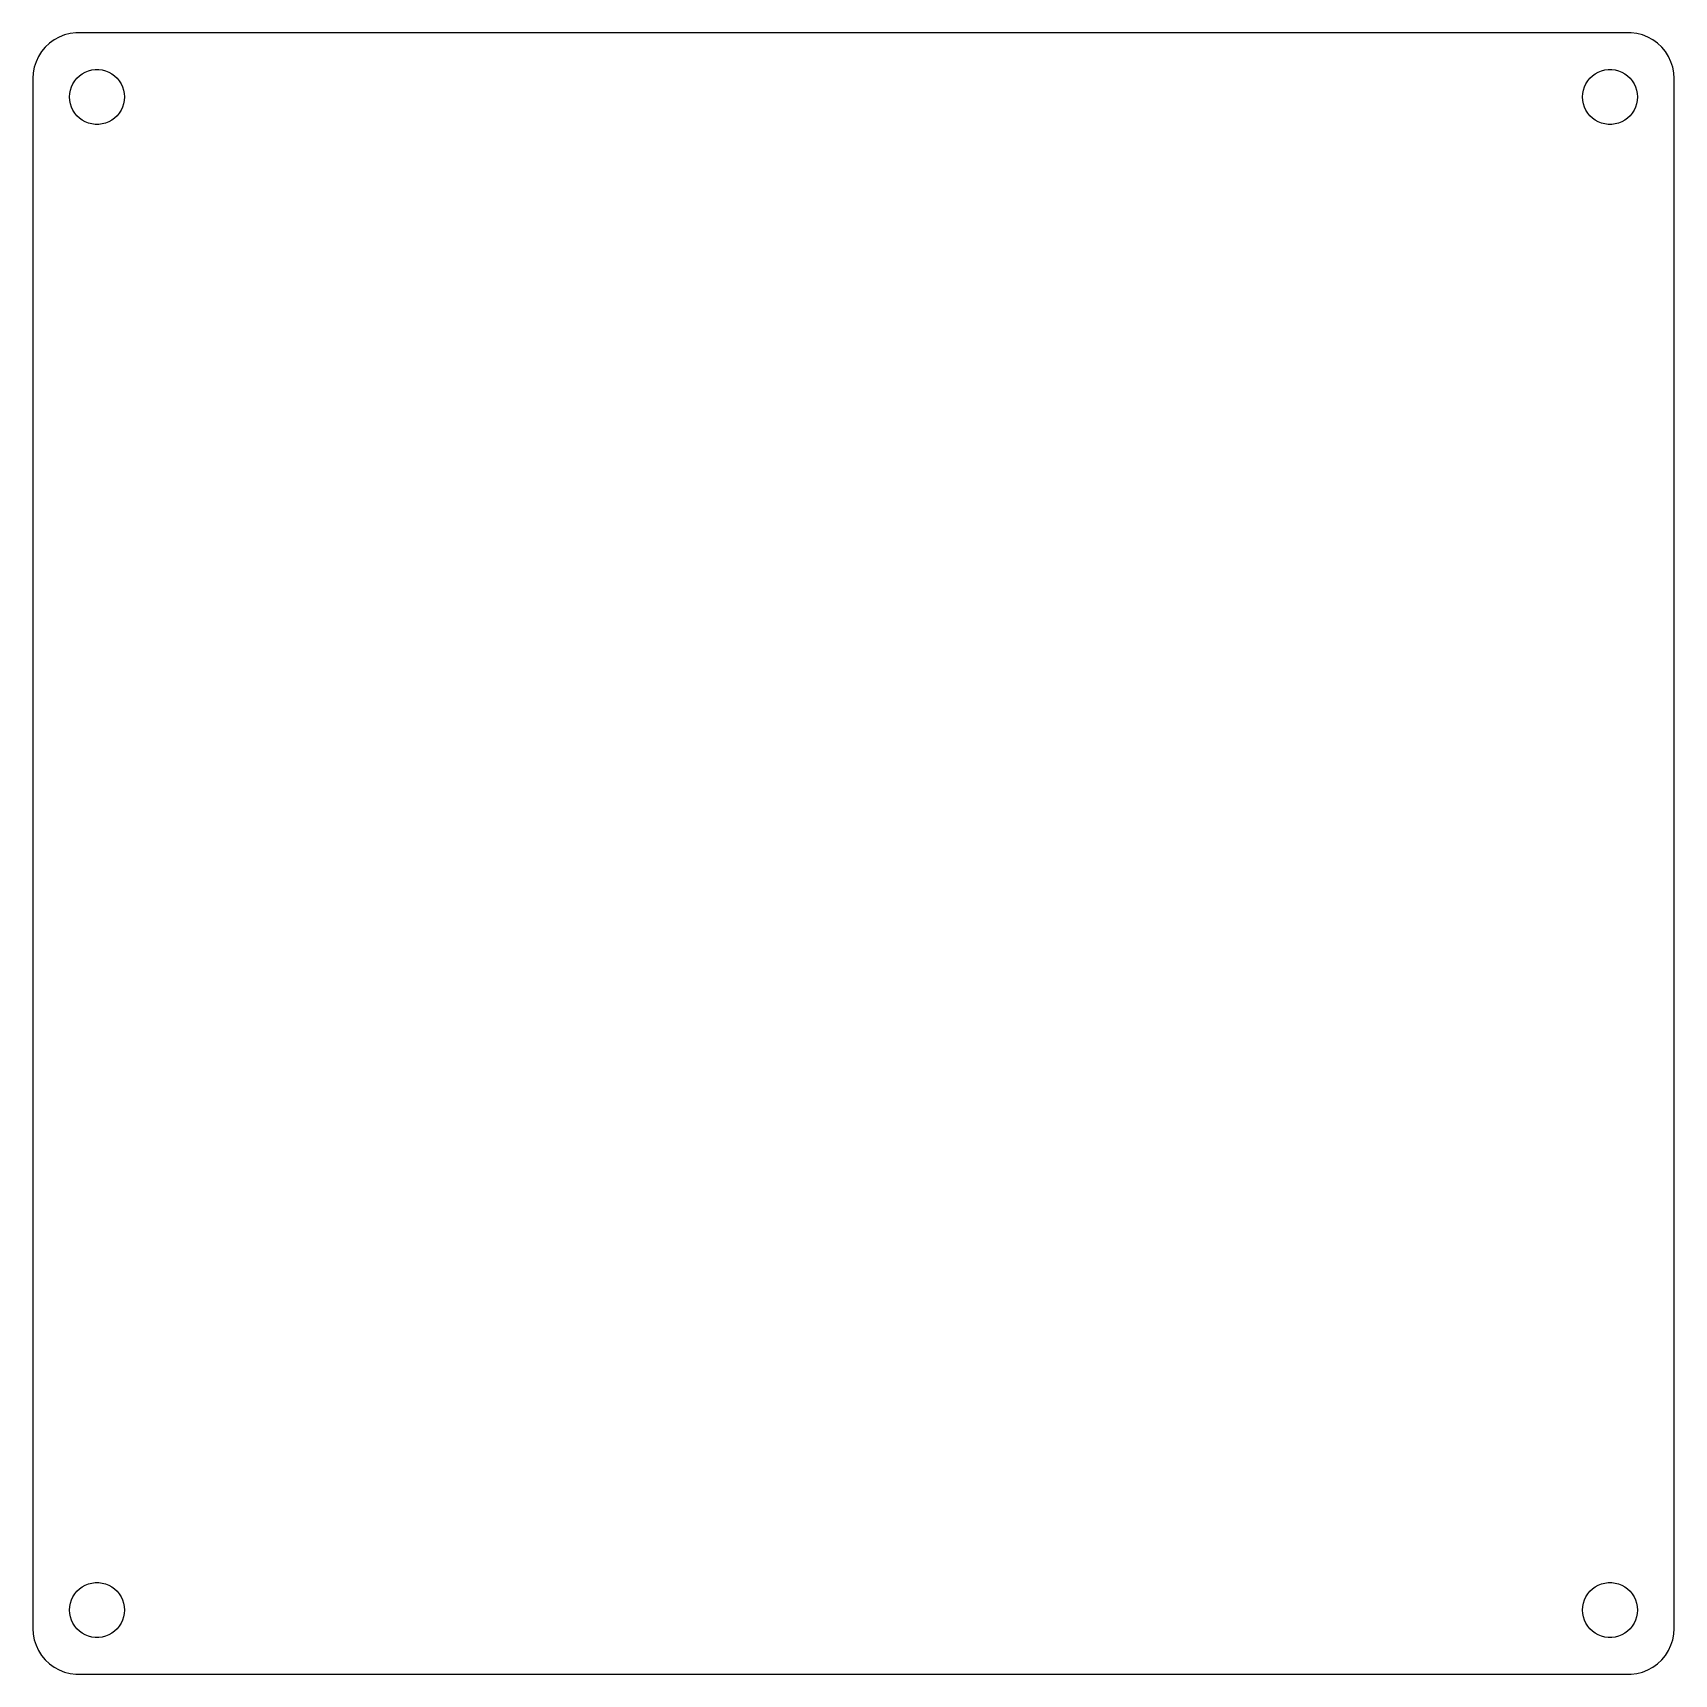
# Model space of a CAD drawing. Header units: metres. Extents: x -90 to 90, y -89 to 89.
import ezdxf

# ---------------------------------------------------------------- set-up
doc = ezdxf.new("R2010")
doc.units = ezdxf.units.M

msp = doc.modelspace()

# ---------------------------------------------------------------- linework, layer by layer
for p, q in [((-88.1448, 87.9227), (-88.5451, 87.4389)), ((-87.6871, 88.3526), (-88.1448, 87.9227)), ((-87.1791, 88.7216), (-87.6871, 88.3526)), ((-86.6289, 89.0241), (-87.1791, 88.7216)), ((-86.0451, 89.2553), (-86.6289, 89.0241)), ((-85.4369, 89.4114), (-86.0451, 89.2553)), ((-84.8139, 89.4901), (-85.4369, 89.4114)), ((84.8139, 89.4901), (-84.8139, 89.4901)), ((85.4369, 89.4114), (84.8139, 89.4901)), ((86.0451, 89.2553), (85.4369, 89.4114)), ((86.6289, 89.0241), (86.0451, 89.2553)), ((87.1791, 88.7216), (86.6289, 89.0241)), ((87.6871, 88.3526), (87.1791, 88.7216)), ((88.1448, 87.9227), (87.6871, 88.3526)), ((88.5451, 87.4389), (88.1448, 87.9227)), ((-89.1489, 86.3406), (-89.3429, 85.7434)), ((-88.8815, 86.9088), (-89.1489, 86.3406)), ((-88.5451, 87.4389), (-88.8815, 86.9088)), ((88.8815, 86.9088), (88.5451, 87.4389)), ((89.1489, 86.3406), (88.8815, 86.9088)), ((89.3429, 85.7434), (89.1489, 86.3406)), ((-89.4606, 85.1267), (-89.5, 84.5)), ((-89.5, 84.5), (-89.5, -84.5)), ((-89.3429, 85.7434), (-89.4606, 85.1267)), ((-85.1289, 83.9453), (-84.927, 84.2634)), ((-84.927, 84.2634), (-84.6869, 84.5536)), ((-84.6869, 84.5536), (-84.4123, 84.8115)), ((-84.4123, 84.8115), (-84.1075, 85.033)), ((-84.1075, 85.033), (-83.7773, 85.2145)), ((-83.7773, 85.2145), (-83.427, 85.3532)), ((-83.427, 85.3532), (-83.0621, 85.4469)), ((-83.0621, 85.4469), (-82.6884, 85.4941)), ((-82.6884, 85.4941), (-82.3116, 85.4941)), ((-82.3116, 85.4941), (-81.9379, 85.4469)), ((-81.9379, 85.4469), (-81.573, 85.3532)), ((-81.573, 85.3532), (-81.2227, 85.2145)), ((-81.2227, 85.2145), (-80.8925, 85.033)), ((-80.8925, 85.033), (-80.5877, 84.8115)), ((-80.5877, 84.8115), (-80.3131, 84.5536)), ((-80.3131, 84.5536), (-80.073, 84.2634)), ((-80.073, 84.2634), (-79.8711, 83.9453)), ((79.8711, 83.9453), (80.073, 84.2634)), ((80.073, 84.2634), (80.3131, 84.5536)), ((80.3131, 84.5536), (80.5877, 84.8115)), ((80.5877, 84.8115), (80.8925, 85.033)), ((80.8925, 85.033), (81.2227, 85.2145)), ((81.2227, 85.2145), (81.573, 85.3532)), ((81.573, 85.3532), (81.9379, 85.4469)), ((81.9379, 85.4469), (82.3116, 85.4941)), ((82.3116, 85.4941), (82.6884, 85.4941)), ((82.6884, 85.4941), (83.0621, 85.4469)), ((83.0621, 85.4469), (83.427, 85.3532)), ((83.427, 85.3532), (83.7773, 85.2145)), ((83.7773, 85.2145), (84.1075, 85.033)), ((84.1075, 85.033), (84.4123, 84.8115)), ((84.4123, 84.8115), (84.6869, 84.5536)), ((84.6869, 84.5536), (84.927, 84.2634)), ((84.927, 84.2634), (85.1289, 83.9453)), ((89.4606, 85.1267), (89.3429, 85.7434)), ((89.5, 84.5), (89.4606, 85.1267)), ((89.5, -84.5), (89.5, 84.5)), ((-85.5, 82.5), (-85.4763, 82.876)), ((-85.4763, 82.124), (-85.5, 82.5)), ((-85.4763, 82.876), (-85.4057, 83.2461)), ((-85.4057, 83.2461), (-85.2893, 83.6044)), ((-85.2893, 83.6044), (-85.1289, 83.9453)), ((-79.8711, 83.9453), (-79.7107, 83.6044)), ((-79.7107, 83.6044), (-79.5943, 83.2461)), ((-79.5943, 83.2461), (-79.5237, 82.876)), ((-79.5237, 82.876), (-79.5, 82.5)), ((-79.5, 82.5), (-79.5237, 82.124)), ((79.5, 82.5), (79.5237, 82.876)), ((79.5237, 82.124), (79.5, 82.5)), ((79.5237, 82.876), (79.5943, 83.2461)), ((79.5943, 83.2461), (79.7107, 83.6044)), ((79.7107, 83.6044), (79.8711, 83.9453)), ((85.1289, 83.9453), (85.2893, 83.6044)), ((85.2893, 83.6044), (85.4057, 83.2461)), ((85.4057, 83.2461), (85.4763, 82.876)), ((85.4763, 82.876), (85.5, 82.5)), ((85.5, 82.5), (85.4763, 82.124)), ((-85.4057, 81.7539), (-85.4763, 82.124)), ((-85.2893, 81.3956), (-85.4057, 81.7539)), ((-85.1289, 81.0547), (-85.2893, 81.3956)), ((-84.927, 80.7366), (-85.1289, 81.0547)), ((-84.6869, 80.4464), (-84.927, 80.7366)), ((-80.073, 80.7366), (-80.3131, 80.4464)), ((-79.8711, 81.0547), (-80.073, 80.7366)), ((-79.7107, 81.3956), (-79.8711, 81.0547)), ((-79.5943, 81.7539), (-79.7107, 81.3956)), ((-79.5237, 82.124), (-79.5943, 81.7539)), ((79.5943, 81.7539), (79.5237, 82.124)), ((79.7107, 81.3956), (79.5943, 81.7539)), ((79.8711, 81.0547), (79.7107, 81.3956)), ((80.073, 80.7366), (79.8711, 81.0547)), ((80.3131, 80.4464), (80.073, 80.7366)), ((84.927, 80.7366), (84.6869, 80.4464)), ((85.1289, 81.0547), (84.927, 80.7366)), ((85.2893, 81.3956), (85.1289, 81.0547)), ((85.4057, 81.7539), (85.2893, 81.3956)), ((85.4763, 82.124), (85.4057, 81.7539)), ((-84.4123, 80.1885), (-84.6869, 80.4464)), ((-84.1075, 79.967), (-84.4123, 80.1885)), ((-83.7773, 79.7855), (-84.1075, 79.967)), ((-83.427, 79.6468), (-83.7773, 79.7855)), ((-83.0621, 79.5531), (-83.427, 79.6468)), ((-82.6884, 79.5059), (-83.0621, 79.5531)), ((-82.3116, 79.5059), (-82.6884, 79.5059)), ((-81.9379, 79.5531), (-82.3116, 79.5059)), ((-81.573, 79.6468), (-81.9379, 79.5531)), ((-81.2227, 79.7855), (-81.573, 79.6468)), ((-80.8925, 79.967), (-81.2227, 79.7855)), ((-80.5877, 80.1885), (-80.8925, 79.967)), ((-80.3131, 80.4464), (-80.5877, 80.1885)), ((80.5877, 80.1885), (80.3131, 80.4464)), ((80.8925, 79.967), (80.5877, 80.1885)), ((81.2227, 79.7855), (80.8925, 79.967)), ((81.573, 79.6468), (81.2227, 79.7855)), ((81.9379, 79.5531), (81.573, 79.6468)), ((82.3116, 79.5059), (81.9379, 79.5531)), ((82.6884, 79.5059), (82.3116, 79.5059)), ((83.0621, 79.5531), (82.6884, 79.5059)), ((83.427, 79.6468), (83.0621, 79.5531)), ((83.7773, 79.7855), (83.427, 79.6468)), ((84.1075, 79.967), (83.7773, 79.7855)), ((84.4123, 80.1885), (84.1075, 79.967)), ((84.6869, 80.4464), (84.4123, 80.1885)), ((-84.927, -80.7366), (-84.6869, -80.4464)), ((-84.6869, -80.4464), (-84.4123, -80.1885)), ((-84.4123, -80.1885), (-84.1075, -79.967)), ((-84.1075, -79.967), (-83.7773, -79.7855)), ((-83.7773, -79.7855), (-83.427, -79.6468)), ((-83.427, -79.6468), (-83.0621, -79.5531)), ((-83.0621, -79.5531), (-82.6884, -79.5059)), ((-82.6884, -79.5059), (-82.3116, -79.5059)), ((-82.3116, -79.5059), (-81.9379, -79.5531)), ((-81.9379, -79.5531), (-81.573, -79.6468)), ((-81.573, -79.6468), (-81.2227, -79.7855)), ((-81.2227, -79.7855), (-80.8925, -79.967)), ((-80.8925, -79.967), (-80.5877, -80.1885)), ((-80.5877, -80.1885), (-80.3131, -80.4464)), ((-80.3131, -80.4464), (-80.073, -80.7366)), ((80.073, -80.7366), (80.3131, -80.4464)), ((80.3131, -80.4464), (80.5877, -80.1885)), ((80.5877, -80.1885), (80.8925, -79.967)), ((80.8925, -79.967), (81.2227, -79.7855)), ((81.2227, -79.7855), (81.573, -79.6468)), ((81.573, -79.6468), (81.9379, -79.5531)), ((81.9379, -79.5531), (82.3116, -79.5059)), ((82.3116, -79.5059), (82.6884, -79.5059)), ((82.6884, -79.5059), (83.0621, -79.5531)), ((83.0621, -79.5531), (83.427, -79.6468)), ((83.427, -79.6468), (83.7773, -79.7855)), ((83.7773, -79.7855), (84.1075, -79.967)), ((84.1075, -79.967), (84.4123, -80.1885)), ((84.4123, -80.1885), (84.6869, -80.4464)), ((84.6869, -80.4464), (84.927, -80.7366)), ((-85.5, -82.5), (-85.4763, -82.124)), ((-85.4763, -82.124), (-85.4057, -81.7539)), ((-85.4057, -81.7539), (-85.2893, -81.3956)), ((-85.2893, -81.3956), (-85.1289, -81.0547)), ((-85.1289, -81.0547), (-84.927, -80.7366)), ((-80.073, -80.7366), (-79.8711, -81.0547)), ((-79.8711, -81.0547), (-79.7107, -81.3956)), ((-79.7107, -81.3956), (-79.5943, -81.7539)), ((-79.5943, -81.7539), (-79.5237, -82.124)), ((-79.5237, -82.124), (-79.5, -82.5)), ((79.5, -82.5), (79.5237, -82.124)), ((79.5237, -82.124), (79.5943, -81.7539)), ((79.5943, -81.7539), (79.7107, -81.3956)), ((79.7107, -81.3956), (79.8711, -81.0547)), ((79.8711, -81.0547), (80.073, -80.7366)), ((84.927, -80.7366), (85.1289, -81.0547)), ((85.1289, -81.0547), (85.2893, -81.3956)), ((85.2893, -81.3956), (85.4057, -81.7539)), ((85.4057, -81.7539), (85.4763, -82.124)), ((85.4763, -82.124), (85.5, -82.5)), ((-85.4763, -82.876), (-85.5, -82.5)), ((-85.4057, -83.2461), (-85.4763, -82.876)), ((-85.2893, -83.6044), (-85.4057, -83.2461)), ((-85.1289, -83.9453), (-85.2893, -83.6044)), ((-84.927, -84.2634), (-85.1289, -83.9453)), ((-79.8711, -83.9453), (-80.073, -84.2634)), ((-79.7107, -83.6044), (-79.8711, -83.9453)), ((-79.5943, -83.2461), (-79.7107, -83.6044)), ((-79.5237, -82.876), (-79.5943, -83.2461)), ((-79.5, -82.5), (-79.5237, -82.876)), ((79.5237, -82.876), (79.5, -82.5)), ((79.5943, -83.2461), (79.5237, -82.876)), ((79.7107, -83.6044), (79.5943, -83.2461)), ((79.8711, -83.9453), (79.7107, -83.6044)), ((80.073, -84.2634), (79.8711, -83.9453)), ((85.1289, -83.9453), (84.927, -84.2634)), ((85.2893, -83.6044), (85.1289, -83.9453)), ((85.4057, -83.2461), (85.2893, -83.6044)), ((85.4763, -82.876), (85.4057, -83.2461)), ((85.5, -82.5), (85.4763, -82.876)), ((-89.5, -84.5), (-89.4606, -85.1267)), ((-89.4606, -85.1267), (-89.3429, -85.7434)), ((-89.3429, -85.7434), (-89.1489, -86.3406)), ((-84.6869, -84.5536), (-84.927, -84.2634)), ((-84.4123, -84.8115), (-84.6869, -84.5536)), ((-84.1075, -85.033), (-84.4123, -84.8115)), ((-83.7773, -85.2145), (-84.1075, -85.033)), ((-83.427, -85.3532), (-83.7773, -85.2145)), ((-83.0621, -85.4469), (-83.427, -85.3532)), ((-82.6884, -85.4941), (-83.0621, -85.4469)), ((-82.3116, -85.4941), (-82.6884, -85.4941)), ((-81.9379, -85.4469), (-82.3116, -85.4941)), ((-81.573, -85.3532), (-81.9379, -85.4469)), ((-81.2227, -85.2145), (-81.573, -85.3532)), ((-80.8925, -85.033), (-81.2227, -85.2145)), ((-80.5877, -84.8115), (-80.8925, -85.033)), ((-80.3131, -84.5536), (-80.5877, -84.8115)), ((-80.073, -84.2634), (-80.3131, -84.5536)), ((80.3131, -84.5536), (80.073, -84.2634)), ((80.5877, -84.8115), (80.3131, -84.5536)), ((80.8925, -85.033), (80.5877, -84.8115)), ((81.2227, -85.2145), (80.8925, -85.033)), ((81.573, -85.3532), (81.2227, -85.2145)), ((81.9379, -85.4469), (81.573, -85.3532)), ((82.3116, -85.4941), (81.9379, -85.4469)), ((82.6884, -85.4941), (82.3116, -85.4941)), ((83.0621, -85.4469), (82.6884, -85.4941)), ((83.427, -85.3532), (83.0621, -85.4469)), ((83.7773, -85.2145), (83.427, -85.3532)), ((84.1075, -85.033), (83.7773, -85.2145)), ((84.4123, -84.8115), (84.1075, -85.033)), ((84.6869, -84.5536), (84.4123, -84.8115)), ((84.927, -84.2634), (84.6869, -84.5536)), ((89.1489, -86.3406), (89.3429, -85.7434)), ((89.3429, -85.7434), (89.4606, -85.1267)), ((89.4606, -85.1267), (89.5, -84.5)), ((-89.1489, -86.3406), (-88.8815, -86.9088)), ((-88.8815, -86.9088), (-88.5451, -87.4389)), ((-88.5451, -87.4389), (-88.1448, -87.9227)), ((88.1448, -87.9227), (88.5451, -87.4389)), ((88.5451, -87.4389), (88.8815, -86.9088)), ((88.8815, -86.9088), (89.1489, -86.3406)), ((-88.1448, -87.9227), (-87.6871, -88.3526)), ((-87.6871, -88.3526), (-87.1791, -88.7216)), ((-87.1791, -88.7216), (-86.6289, -89.0241)), ((-86.6289, -89.0241), (-86.0451, -89.2553)), ((-86.0451, -89.2553), (-85.4369, -89.4114)), ((-85.4369, -89.4114), (-84.8139, -89.4901)), ((-84.8139, -89.4901), (84.8139, -89.4901)), ((84.8139, -89.4901), (85.4369, -89.4114)), ((85.4369, -89.4114), (86.0451, -89.2553)), ((86.0451, -89.2553), (86.6289, -89.0241)), ((86.6289, -89.0241), (87.1791, -88.7216)), ((87.1791, -88.7216), (87.6871, -88.3526)), ((87.6871, -88.3526), (88.1448, -87.9227))]:
    msp.add_line(p, q)

doc.saveas('drawing.dxf')
